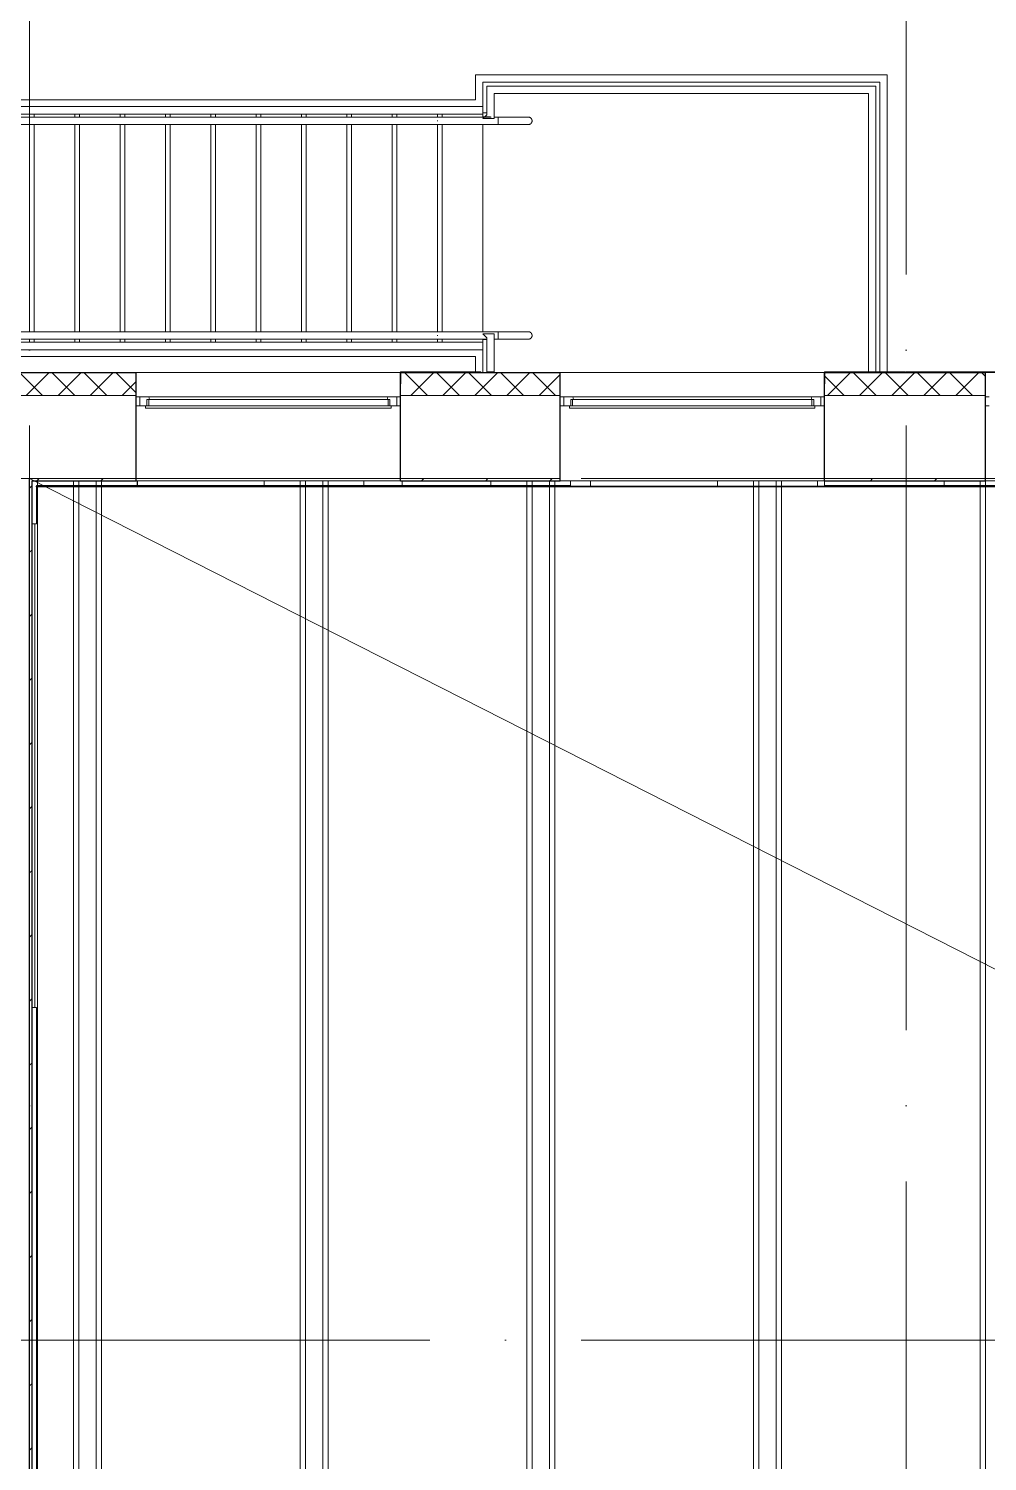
# Model space of a CAD drawing. Header units: millimetres. Extents: x -87434 to 499450, y -468665 to 122144.
# Drawn here: x 251140 to 257483, y 22733 to 32211 of the extents above; entities that cross this region are included whole.
import ezdxf

# ---------------------------------------------------------------- set-up
doc = ezdxf.new("R2010")
doc.units = ezdxf.units.MM
doc.linetypes.add('ADSK_Линия сетки', pattern=[25, 20, -2.5, 0, -2.5])
doc.linetypes.add('ADSK_Сверху', pattern=[450, 300, -150])
for name, color, linetype, lineweight in [('_ Окна', 7, 'Continuous', 9), ('Лестницы', 252, 'Continuous', 9), ('Линии', 252, 'Continuous', 9), ('Ограждение', 252, 'Continuous', 9), ('Окна', 252, 'Continuous', 9), ('Оси', 252, 'Continuous', 9), ('Перекрытие', 252, 'Continuous', 18), ('Стены внутренние', 7, 'Continuous', 18), ('Стены наружные', 7, 'Continuous', 18), ('Стены штриховка', 252, 'Continuous', 9)]:
    doc.layers.add(name, color=color, linetype=linetype, lineweight=lineweight)

# ---------------------------------------------------------------- blocks, each defined once
blk = doc.blocks.new('Перекрытия 2 - Перекрытия 1-1699410-3 этаж копия 1')
at = {"layer": 'Перекрытие', "ltscale": 100}
for p, q in [((-26283.5, 26745.3), (-26283.5, 26710.3)), ((-26046, 26745.3), (-26046, 26710.3)), ((-26011, 26745.3), (-26011, 26710.3)), ((-25896, 26745.3), (-25896, 26710.3)), ((-25861, 26745.3), (-25861, 26710.3)), ((-25623.5, 26745.3), (-25623.5, 26710.3)), ((-24783.5, 26745.3), (-24783.5, 26710.3)), ((-24546, 26745.3), (-24546, 26710.3)), ((-24511, 26745.3), (-24511, 26710.3)), ((-24396, 26745.3), (-24396, 26710.3)), ((-24361, 26745.3), (-24361, 26710.3)), ((-24123.5, 26745.3), (-24123.5, 26710.3)), ((-23283.5, 26745.3), (-23283.5, 26710.3)), ((-23046, 26745.3), (-23046, 26710.3)), ((-23011, 26745.3), (-23011, 26710.3)), ((-22896, 26745.3), (-22896, 26710.3)), ((-22861, 26745.3), (-22861, 26710.3)), ((-22623.5, 26745.3), (-22623.5, 26710.3)), ((-21783.5, 26745.3), (-21783.5, 26710.3)), ((-21546, 26745.3), (-21546, 26710.3)), ((-21511, 26745.3), (-21511, 26710.3)), ((-21396, 26745.3), (-21396, 26710.3)), ((-21361, 26745.3), (-21361, 26710.3)), ((-21123.5, 26745.3), (-21123.5, 26710.3)), ((-20283.5, 26745.3), (-20283.5, 26710.3)), ((-20046, 26745.3), (-20046, 26710.3)), ((-20011, 26745.3), (-20011, 26710.3)), ((-26283.5, 26705.3), (-26283.5, 15415.3)), ((-26046, 26705.3), (-26046, 15415.3)), ((-26011, 26705.3), (-26011, 15415.3)), ((-25896, 26705.3), (-25896, 15415.3)), ((-25861, 26705.3), (-25861, 15415.3)), ((-24546, 26705.3), (-24546, 15415.3)), ((-24511, 26705.3), (-24511, 15415.3)), ((-24396, 26705.3), (-24396, 15415.3)), ((-24361, 26705.3), (-24361, 15415.3)), ((-23046, 26705.3), (-23046, 15415.3)), ((-23011, 26705.3), (-23011, 15415.3)), ((-22896, 26705.3), (-22896, 15415.3)), ((-22861, 26705.3), (-22861, 15415.3)), ((-21546, 26705.3), (-21546, 15415.3)), ((-21511, 26705.3), (-21511, 15415.3)), ((-21396, 26705.3), (-21396, 15415.3)), ((-21361, 26705.3), (-21361, 15415.3)), ((-20046, 26705.3), (-20046, 15415.3)), ((-20011, 26705.3), (-20011, 15415.3))]:
    blk.add_line(p, q, dxfattribs=at)
blk = doc.blocks.new('3 этаж')
at = {"layer": '_ Окна', "color": 251, "true_color": 0x636466}
for p, q in [((251875.8, 29776.6), (251850.8, 29776.6)), ((251875.8, 29718.6), (251875.8, 29776.6)), ((253600.8, 29776.6), (253575.8, 29776.6)), ((253575.8, 29776.6), (253575.8, 29718.6)), ((254680.8, 29776.6), (254655.8, 29776.6)), ((254680.8, 29718.6), (254680.8, 29776.6)), ((256405.8, 29776.6), (256380.8, 29776.6)), ((256380.8, 29776.6), (256380.8, 29718.6)), ((257495.8, 29776.6), (257470.8, 29776.6)), ((251850.8, 29718.6), (251875.8, 29718.6)), ((253575.8, 29718.6), (253600.8, 29718.6)), ((254655.8, 29718.6), (254680.8, 29718.6)), ((256380.8, 29718.6), (256405.8, 29718.6)), ((257470.8, 29718.6), (257495.8, 29718.6))]:
    blk.add_line(p, q, dxfattribs=at)
at = {"layer": '_ Окна', "color": 251, "lineweight": 18, "true_color": 0x636466}
for p, q in [((251935.2, 29776.6), (251875.8, 29776.6)), ((251875.8, 29776.6), (251875.8, 29718.6)), ((251939.8, 29759.6), (251935.2, 29776.6)), ((253516.3, 29776.6), (253511.8, 29759.6)), ((253575.8, 29776.6), (253516.3, 29776.6)), ((253575.8, 29718.6), (253575.8, 29776.6)), ((254740.2, 29776.6), (254680.8, 29776.6)), ((254680.8, 29776.6), (254680.8, 29718.6)), ((254744.8, 29759.6), (254740.2, 29776.6)), ((256321.3, 29776.6), (256316.8, 29759.6)), ((256380.8, 29776.6), (256321.3, 29776.6)), ((256380.8, 29718.6), (256380.8, 29776.6)), ((251875.8, 29718.6), (251913.8, 29718.6)), ((251921.8, 29718.6), (251921.8, 29759.6)), ((251921.8, 29759.6), (251933.8, 29759.6)), ((253517.8, 29759.6), (253529.8, 29759.6)), ((253529.8, 29759.6), (253529.8, 29718.6)), ((253537.8, 29718.6), (253575.8, 29718.6)), ((254680.8, 29718.6), (254718.8, 29718.6)), ((254726.8, 29718.6), (254726.8, 29759.6)), ((254726.8, 29759.6), (254738.8, 29759.6)), ((256322.8, 29759.6), (256334.8, 29759.6)), ((256334.8, 29759.6), (256334.8, 29718.6)), ((256342.8, 29718.6), (256380.8, 29718.6))]:
    blk.add_line(p, q, dxfattribs=at)
at = {"layer": 'Лестницы', "color": 251, "true_color": 0x636466}
for p, q in [((254095.8, 31908.6), (254095.8, 31743.6)), ((256821, 31908.6), (254095.8, 31908.6)), ((254145.8, 31858.6), (254145.8, 31698.6)), ((256771, 31858.6), (254145.8, 31858.6)), ((256771, 29943.6), (256771, 31858.6)), ((256821, 29943.6), (256821, 31908.6)), ((250568.4, 31743.6), (254095.8, 31743.6)), ((251145.8, 31648.6), (251145.8, 31628.6)), ((251145.8, 31578.6), (251145.8, 30208.6)), ((251175.8, 31648.6), (251175.8, 31628.6)), ((251175.8, 31578.6), (251175.8, 30208.6)), ((251445.8, 31648.6), (251445.8, 31628.6)), ((251445.8, 31578.6), (251445.8, 30208.6)), ((251475.8, 31648.6), (251475.8, 31628.6)), ((251475.8, 31578.6), (251475.8, 30208.6)), ((251745.8, 31648.6), (251745.8, 31628.6)), ((251745.8, 31578.6), (251745.8, 30208.6)), ((251775.8, 31648.6), (251775.8, 31628.6)), ((251775.8, 31578.6), (251775.8, 30208.6)), ((252045.8, 31648.6), (252045.8, 31628.6)), ((252045.8, 31578.6), (252045.8, 30208.6)), ((252075.8, 31648.6), (252075.8, 31628.6)), ((252075.8, 31578.6), (252075.8, 30208.6)), ((252345.8, 31648.6), (252345.8, 31628.6)), ((252345.8, 31578.6), (252345.8, 30208.6)), ((252375.8, 31648.6), (252375.8, 31628.6)), ((252375.8, 31578.6), (252375.8, 30208.6)), ((252645.8, 31648.6), (252645.8, 31628.6)), ((252645.8, 31578.6), (252645.8, 30208.6)), ((252675.8, 31648.6), (252675.8, 31628.6)), ((252675.8, 31578.6), (252675.8, 30208.6)), ((252945.8, 31648.6), (252945.8, 31628.6)), ((252945.8, 31578.6), (252945.8, 30208.6)), ((252975.8, 31648.6), (252975.8, 31628.6)), ((252975.8, 31578.6), (252975.8, 30208.6)), ((253245.8, 31648.6), (253245.8, 31628.6)), ((253245.8, 31578.6), (253245.8, 30208.6)), ((253275.8, 31648.6), (253275.8, 31628.6)), ((253275.8, 31578.6), (253275.8, 30208.6)), ((253545.8, 31648.6), (253545.8, 31628.6)), ((253545.8, 31578.6), (253545.8, 30208.6)), ((253575.8, 31648.6), (253575.8, 31628.6)), ((253575.8, 31578.6), (253575.8, 30208.6)), ((253845.8, 31648.6), (253845.8, 31628.6)), ((253845.8, 31578.6), (253845.8, 30208.6)), ((253875.8, 31648.6), (253875.8, 31628.6)), ((253875.8, 31578.6), (253875.8, 30208.6)), ((254145.8, 31631.1), (254145.8, 31628.6)), ((254145.8, 31578.6), (254145.8, 30208.6)), ((251145.8, 30158.6), (251145.8, 30138.6)), ((251175.8, 30158.6), (251175.8, 30138.6)), ((251445.8, 30158.6), (251445.8, 30138.6)), ((251475.8, 30158.6), (251475.8, 30138.6)), ((251745.8, 30158.6), (251745.8, 30138.6)), ((251775.8, 30158.6), (251775.8, 30138.6)), ((252045.8, 30158.6), (252045.8, 30138.6)), ((252075.8, 30158.6), (252075.8, 30138.6)), ((252345.8, 30158.6), (252345.8, 30138.6)), ((252375.8, 30158.6), (252375.8, 30138.6)), ((252645.8, 30158.6), (252645.8, 30138.6)), ((252675.8, 30158.6), (252675.8, 30138.6)), ((252945.8, 30158.6), (252945.8, 30138.6)), ((252975.8, 30158.6), (252975.8, 30138.6)), ((253245.8, 30158.6), (253245.8, 30138.6)), ((253275.8, 30158.6), (253275.8, 30138.6)), ((253545.8, 30158.6), (253545.8, 30138.6)), ((253575.8, 30158.6), (253575.8, 30138.6)), ((253845.8, 30158.6), (253845.8, 30138.6)), ((253875.8, 30158.6), (253875.8, 30138.6)), ((254145.8, 30156.1), (254145.8, 30138.6)), ((254145.8, 30088.6), (254145.8, 29938.6)), ((250568.4, 30043.6), (254095.8, 30043.6)), ((254095.8, 30043.6), (254095.8, 29943.6))]:
    blk.add_line(p, q, dxfattribs=at)
at = {"layer": 'Линии', "color": 251, "linetype": 'ADSK_Сверху', "ltscale": 200, "true_color": 0x636466}
blk.add_line((251145.8, 29236.6), (273585.8, 17836.6), dxfattribs=at)
at = {"layer": 'Ограждение', "color": 251, "true_color": 0x636466}
for p, q in [((254170.8, 31833.6), (256746, 31833.6)), ((254170.8, 31643.6), (254170.8, 31833.6)), ((254220.8, 31783.6), (256696, 31783.6)), ((254220.8, 31618.6), (254220.8, 31783.6)), ((256696, 31783.6), (256696, 29943.6)), ((256746, 31833.6), (256746, 29943.6)), ((253845.8, 31698.6), (250545.8, 31698.6)), ((254145.8, 31698.6), (253845.8, 31698.6)), ((254145.8, 31698.6), (254145.8, 31648.6)), ((253845.8, 31648.6), (250545.8, 31648.6)), ((250545.8, 31628.6), (253845.8, 31628.6)), ((250545.8, 31578.6), (253845.8, 31578.6)), ((253852, 31628.6), (250552, 31628.6)), ((250552, 31578.6), (253852, 31578.6)), ((254145.8, 31648.6), (253845.8, 31648.6)), ((253845.8, 31628.6), (254200.8, 31628.6)), ((253845.8, 31578.6), (254245.8, 31578.6)), ((254145.8, 31628.6), (253852, 31628.6)), ((253852, 31578.6), (254145.8, 31578.6)), ((254145.8, 31656.1), (254170.8, 31656.1)), ((254145.8, 31631.1), (254145.8, 31648.6)), ((254145.8, 31618.6), (254170.8, 31643.6)), ((254145.8, 31631.1), (254195.8, 31631.1)), ((254200.8, 31628.6), (254145.8, 31628.6)), ((254145.8, 31618.6), (254220.8, 31618.6)), ((254145.8, 31578.6), (254245.8, 31578.6)), ((254245.8, 31628.6), (254220.8, 31628.6)), ((254220.8, 31628.6), (254245.8, 31628.6)), ((254245.8, 31628.6), (254253.8, 31628.6)), ((254247.9, 31628.6), (254245.8, 31628.6)), ((254245.8, 31628.6), (254245.8, 31578.6)), ((254245.8, 31601.2), (254245.8, 31605.9)), ((254245.8, 31605.9), (254245.8, 31603.6)), ((254245.8, 31603.6), (254245.8, 31601.2)), ((254245.8, 31578.6), (254253.8, 31578.6)), ((254247.9, 31578.6), (254245.8, 31578.6)), ((254255.9, 31628.6), (254247.9, 31628.6)), ((254255.9, 31578.6), (254247.9, 31578.6)), ((254253.8, 31628.6), (254261.8, 31628.6)), ((254253.8, 31578.6), (254261.8, 31578.6)), ((254263.9, 31628.6), (254255.9, 31628.6)), ((254263.9, 31578.6), (254255.9, 31578.6)), ((254261.8, 31628.6), (254269.7, 31628.6)), ((254261.8, 31578.6), (254269.7, 31578.6)), ((254271.9, 31628.6), (254263.9, 31628.6)), ((254271.9, 31578.6), (254263.9, 31578.6)), ((254269.7, 31628.6), (254277.6, 31628.6)), ((254269.7, 31578.6), (254277.6, 31578.6)), ((254279.8, 31628.6), (254271.9, 31628.6)), ((254279.8, 31578.6), (254271.9, 31578.6)), ((254277.6, 31628.6), (254285.5, 31628.6)), ((254277.6, 31578.6), (254285.5, 31578.6)), ((254287.6, 31628.6), (254279.8, 31628.6)), ((254287.6, 31578.6), (254279.8, 31578.6)), ((254285.5, 31628.6), (254293.3, 31628.6)), ((254285.5, 31578.6), (254293.3, 31578.6)), ((254295.4, 31628.6), (254287.6, 31628.6)), ((254295.4, 31578.6), (254287.6, 31578.6)), ((254293.3, 31628.6), (254301.1, 31628.6)), ((254293.3, 31578.6), (254301.1, 31578.6)), ((254303.1, 31628.6), (254295.4, 31628.6)), ((254303.1, 31578.6), (254295.4, 31578.6)), ((254301.1, 31628.6), (254308.7, 31628.6)), ((254301.1, 31578.6), (254308.7, 31578.6)), ((254310.7, 31628.6), (254303.1, 31628.6)), ((254310.7, 31578.6), (254303.1, 31578.6)), ((254308.7, 31628.6), (254316.2, 31628.6)), ((254308.7, 31578.6), (254316.2, 31578.6)), ((254318.3, 31628.6), (254310.7, 31628.6)), ((254318.3, 31578.6), (254310.7, 31578.6)), ((254316.2, 31628.6), (254323.7, 31628.6)), ((254316.2, 31578.6), (254323.7, 31578.6)), ((254325.6, 31628.6), (254318.3, 31628.6)), ((254325.6, 31578.6), (254318.3, 31578.6)), ((254323.7, 31628.6), (254331, 31628.6)), ((254323.7, 31578.6), (254331, 31578.6)), ((254332.9, 31628.6), (254325.6, 31628.6)), ((254332.9, 31578.6), (254325.6, 31578.6)), ((254331, 31628.6), (254338.1, 31628.6)), ((254331, 31578.6), (254338.1, 31578.6)), ((254340, 31628.6), (254332.9, 31628.6)), ((254340, 31578.6), (254332.9, 31578.6)), ((254338.1, 31628.6), (254345.2, 31628.6)), ((254338.1, 31578.6), (254345.2, 31578.6)), ((254347, 31628.6), (254340, 31628.6)), ((254347, 31578.6), (254340, 31578.6)), ((254345.2, 31628.6), (254352, 31628.6)), ((254345.2, 31578.6), (254352, 31578.6)), ((254353.8, 31628.6), (254347, 31628.6)), ((254353.8, 31578.6), (254347, 31578.6)), ((254352, 31628.6), (254358.7, 31628.6)), ((254352, 31578.6), (254358.7, 31578.6)), ((254360.5, 31628.6), (254353.8, 31628.6)), ((254360.5, 31578.6), (254353.8, 31578.6)), ((254358.7, 31628.6), (254365.2, 31628.6)), ((254358.7, 31578.6), (254365.2, 31578.6)), ((254366.9, 31628.6), (254360.5, 31628.6)), ((254366.9, 31578.6), (254360.5, 31578.6)), ((254365.2, 31628.6), (254371.5, 31628.6)), ((254365.2, 31578.6), (254371.5, 31578.6)), ((254373.2, 31628.6), (254366.9, 31628.6)), ((254373.2, 31578.6), (254366.9, 31578.6)), ((254371.5, 31628.6), (254377.7, 31628.6)), ((254371.5, 31578.6), (254377.7, 31578.6)), ((254379.3, 31628.6), (254373.2, 31628.6)), ((254379.3, 31578.6), (254373.2, 31578.6)), ((254377.7, 31628.6), (254383.6, 31628.6)), ((254377.7, 31578.6), (254383.6, 31578.6)), ((254385.1, 31628.6), (254379.3, 31628.6)), ((254385.1, 31578.6), (254379.3, 31578.6)), ((254383.6, 31628.6), (254389.3, 31628.6)), ((254383.6, 31578.6), (254389.3, 31578.6)), ((254390.7, 31628.6), (254385.1, 31628.6)), ((254390.7, 31578.6), (254385.1, 31578.6)), ((254389.3, 31628.6), (254394.7, 31628.6)), ((254389.3, 31578.6), (254394.7, 31578.6)), ((254396.1, 31628.6), (254390.7, 31628.6)), ((254396.1, 31578.6), (254390.7, 31578.6)), ((254394.7, 31628.6), (254399.9, 31628.6)), ((254394.7, 31578.6), (254399.9, 31578.6)), ((254401.3, 31628.6), (254396.1, 31628.6)), ((254401.3, 31578.6), (254396.1, 31578.6)), ((254399.9, 31628.6), (254404.9, 31628.6)), ((254399.9, 31578.6), (254404.9, 31578.6)), ((254406.2, 31628.6), (254401.3, 31628.6)), ((254406.2, 31578.6), (254401.3, 31578.6)), ((254404.9, 31628.6), (254409.6, 31628.6)), ((254404.9, 31578.6), (254409.6, 31578.6)), ((254410.8, 31628.6), (254406.2, 31628.6)), ((254410.8, 31578.6), (254406.2, 31578.6)), ((254409.6, 31628.6), (254414.1, 31628.6)), ((254409.6, 31578.6), (254414.1, 31578.6)), ((254415.2, 31628.6), (254410.8, 31628.6)), ((254415.2, 31578.6), (254410.8, 31578.6)), ((254414.1, 31628.6), (254418.3, 31628.6)), ((254414.1, 31578.6), (254418.3, 31578.6)), ((254419.3, 31628.6), (254415.2, 31628.6)), ((254419.3, 31578.6), (254415.2, 31578.6)), ((254418.3, 31628.6), (254422.2, 31628.6)), ((254418.3, 31578.6), (254422.2, 31578.6)), ((254423.2, 31628.6), (254419.3, 31628.6)), ((254423.2, 31578.6), (254419.3, 31578.6)), ((254422.2, 31628.6), (254425.8, 31628.6)), ((254422.2, 31578.6), (254425.8, 31578.6)), ((254426.7, 31628.6), (254423.2, 31628.6)), ((254426.7, 31578.6), (254423.2, 31578.6)), ((254425.8, 31628.6), (254429.1, 31628.6)), ((254425.8, 31578.6), (254429.1, 31578.6)), ((254430, 31628.6), (254426.7, 31628.6)), ((254430, 31578.6), (254426.7, 31578.6)), ((254429.1, 31628.6), (254432.2, 31628.6)), ((254429.1, 31578.6), (254432.2, 31578.6)), ((254433, 31628.6), (254430, 31628.6)), ((254433, 31578.6), (254430, 31578.6)), ((254432.2, 31628.6), (254434.9, 31628.6)), ((254432.2, 31578.6), (254434.9, 31578.6)), ((254435.6, 31628.6), (254433, 31628.6)), ((254435.6, 31578.6), (254433, 31578.6)), ((254434.9, 31628.6), (254437.4, 31628.6)), ((254434.9, 31578.6), (254437.4, 31578.6)), ((254438, 31628.6), (254435.6, 31628.6)), ((254438, 31578.6), (254435.6, 31578.6)), ((254437.4, 31628.6), (254439.5, 31628.6)), ((254437.4, 31578.6), (254439.5, 31578.6)), ((254440, 31628.6), (254438, 31628.6)), ((254440, 31578.6), (254438, 31578.6)), ((254439.5, 31628.6), (254441.4, 31628.6)), ((254439.5, 31578.6), (254441.4, 31578.6)), ((254441.8, 31628.6), (254440, 31628.6)), ((254441.8, 31578.6), (254440, 31578.6)), ((254441.4, 31628.6), (254442.9, 31628.6)), ((254441.4, 31578.6), (254442.9, 31578.6)), ((254443.2, 31628.6), (254441.8, 31628.6)), ((254443.2, 31578.6), (254441.8, 31578.6)), ((254442.9, 31628.6), (254444.1, 31628.6)), ((254442.9, 31578.6), (254444.1, 31578.6)), ((254444.3, 31628.6), (254443.2, 31628.6)), ((254444.3, 31578.6), (254443.2, 31578.6)), ((254444.1, 31628.6), (254445, 31628.6)), ((254444.1, 31578.6), (254445, 31578.6)), ((254445.1, 31628.6), (254444.3, 31628.6)), ((254445.1, 31578.6), (254444.3, 31578.6)), ((254445, 31628.6), (254445.5, 31628.6)), ((254445, 31578.6), (254445.5, 31578.6)), ((254445.6, 31628.6), (254445.1, 31628.6)), ((254445.6, 31578.6), (254445.1, 31578.6)), ((254445.5, 31628.6), (254445.8, 31628.6)), ((254445.5, 31578.6), (254445.8, 31578.6)), ((254445.8, 31628.6), (254445.6, 31628.6)), ((254445.8, 31578.6), (254445.6, 31578.6)), ((254445.8, 31628.6), (254446.8, 31628.5)), ((254445.8, 31628.6), (254445.8, 31628.6)), ((254446, 31578.6), (254445.8, 31578.6)), ((254445.8, 31578.6), (254445.8, 31578.6)), ((254447, 31578.6), (254446, 31578.6)), ((254446.8, 31628.5), (254447.8, 31628.5)), ((254448, 31578.7), (254447, 31578.6)), ((254447.8, 31628.5), (254448.8, 31628.4)), ((254449, 31578.8), (254448, 31578.7)), ((254448.8, 31628.4), (254449.8, 31628.2)), ((254450, 31578.9), (254449, 31578.8)), ((254449.8, 31628.2), (254450.7, 31628.1)), ((254451, 31579.1), (254450, 31578.9)), ((254450.7, 31628.1), (254451.7, 31627.8)), ((254452, 31579.3), (254451, 31579.1)), ((254451.7, 31627.8), (254452.7, 31627.6)), ((254452.9, 31579.6), (254452, 31579.3)), ((254452.7, 31627.6), (254453.6, 31627.3)), ((254453.9, 31579.9), (254452.9, 31579.6)), ((254453.6, 31627.3), (254454.6, 31627)), ((254454.8, 31580.3), (254453.9, 31579.9)), ((254454.6, 31627), (254455.5, 31626.6)), ((254455.8, 31580.6), (254454.8, 31580.3)), ((254455.5, 31626.6), (254456.4, 31626.2)), ((254456.7, 31581.1), (254455.8, 31580.6)), ((254456.4, 31626.2), (254457.3, 31625.7)), ((254457.6, 31581.5), (254456.7, 31581.1)), ((254457.3, 31625.7), (254458.2, 31625.3)), ((254458.4, 31582), (254457.6, 31581.5)), ((254458.2, 31625.3), (254459.1, 31624.7)), ((254459.3, 31582.5), (254458.4, 31582)), ((254459.1, 31624.7), (254459.9, 31624.2)), ((254460.1, 31583.1), (254459.3, 31582.5)), ((254459.9, 31624.2), (254460.7, 31623.6)), ((254460.9, 31583.7), (254460.1, 31583.1)), ((254460.7, 31623.6), (254461.5, 31623)), ((254461.7, 31584.3), (254460.9, 31583.7)), ((254461.5, 31623), (254462.3, 31622.4)), ((254462.5, 31584.9), (254461.7, 31584.3)), ((254462.3, 31622.4), (254463, 31621.7)), ((254463.2, 31585.6), (254462.5, 31584.9)), ((254463, 31621.7), (254463.7, 31621)), ((254463.9, 31586.3), (254463.2, 31585.6)), ((254463.7, 31621), (254464.4, 31620.2)), ((254464.6, 31587.1), (254463.9, 31586.3)), ((254464.4, 31620.2), (254465, 31619.5)), ((254465.2, 31587.8), (254464.6, 31587.1)), ((254465, 31619.5), (254465.7, 31618.7)), ((254465.8, 31588.6), (254465.2, 31587.8)), ((254465.7, 31618.7), (254466.3, 31617.9)), ((254466.4, 31589.4), (254465.8, 31588.6)), ((254466.3, 31617.9), (254466.8, 31617.1)), ((254467, 31590.3), (254466.4, 31589.4)), ((254466.8, 31617.1), (254467.3, 31616.2)), ((254467.5, 31591.1), (254467, 31590.3)), ((254467.3, 31616.2), (254467.8, 31615.3)), ((254468, 31592), (254467.5, 31591.1)), ((254467.8, 31615.3), (254468.3, 31614.4)), ((254468.4, 31592.9), (254468, 31592)), ((254468.3, 31614.4), (254468.7, 31613.5)), ((254468.8, 31593.8), (254468.4, 31592.9)), ((254468.7, 31613.5), (254469.1, 31612.6)), ((254469.2, 31594.7), (254468.8, 31593.8)), ((254469.1, 31612.6), (254469.4, 31611.7)), ((254469.5, 31595.7), (254469.2, 31594.7)), ((254469.4, 31611.7), (254469.7, 31610.7)), ((254469.8, 31596.6), (254469.5, 31595.7)), ((254469.7, 31610.7), (254470, 31609.8)), ((254470.1, 31597.6), (254469.8, 31596.6)), ((254470, 31609.8), (254470.2, 31608.8)), ((254470.3, 31598.6), (254470.1, 31597.6)), ((254470.2, 31608.8), (254470.4, 31607.8)), ((254470.5, 31599.6), (254470.3, 31598.6)), ((254470.4, 31607.8), (254470.6, 31606.8)), ((254470.6, 31600.6), (254470.5, 31599.6)), ((254470.6, 31606.8), (254470.7, 31605.8)), ((254470.7, 31601.6), (254470.6, 31600.6)), ((254470.7, 31605.8), (254470.7, 31604.8)), ((254470.7, 31604.8), (254470.8, 31603.8)), ((254470.8, 31602.6), (254470.7, 31601.6)), ((254470.8, 31603.8), (254470.8, 31603.6)), ((254470.8, 31603.6), (254470.8, 31602.6)), ((250381.2, 30208.6), (253845.8, 30208.6)), ((250381.2, 30158.6), (253845.8, 30158.6)), ((253852, 30208.6), (250612.5, 30208.6)), ((250612.5, 30158.6), (253852, 30158.6)), ((253845.8, 30208.6), (254245.8, 30208.6)), ((253845.8, 30158.6), (254170.8, 30158.6)), ((254145.8, 30208.6), (253852, 30208.6)), ((253852, 30158.6), (254145.8, 30158.6)), ((254245.8, 30208.6), (254145.8, 30208.6)), ((254170.8, 30168.6), (254145.8, 30193.6)), ((254220.8, 30193.6), (254145.8, 30193.6)), ((254145.8, 30158.6), (254170.8, 30158.6)), ((254145.8, 30156.1), (254145.8, 30158.6)), ((254170.8, 30156.1), (254145.8, 30156.1)), ((254170.8, 29943.6), (254170.8, 30168.6)), ((254220.8, 29943.6), (254220.8, 30193.6)), ((254220.8, 30158.6), (254245.8, 30158.6)), ((254220.8, 30158.6), (254245.8, 30158.6)), ((254245.8, 30208.6), (254253.8, 30208.6)), ((254247.9, 30208.6), (254245.8, 30208.6)), ((254245.8, 30208.6), (254245.8, 30158.6)), ((254245.8, 30181.2), (254245.8, 30185.9)), ((254245.8, 30185.9), (254245.8, 30183.6)), ((254245.8, 30183.6), (254245.8, 30181.2)), ((254245.8, 30158.6), (254253.8, 30158.6)), ((254247.9, 30158.6), (254245.8, 30158.6)), ((254255.9, 30208.6), (254247.9, 30208.6)), ((254255.9, 30158.6), (254247.9, 30158.6)), ((254253.8, 30208.6), (254261.8, 30208.6)), ((254253.8, 30158.6), (254261.8, 30158.6)), ((254263.9, 30208.6), (254255.9, 30208.6)), ((254263.9, 30158.6), (254255.9, 30158.6)), ((254261.8, 30208.6), (254269.7, 30208.6)), ((254261.8, 30158.6), (254269.7, 30158.6)), ((254271.9, 30208.6), (254263.9, 30208.6)), ((254271.9, 30158.6), (254263.9, 30158.6)), ((254269.7, 30208.6), (254277.6, 30208.6)), ((254269.7, 30158.6), (254277.6, 30158.6)), ((254279.8, 30208.6), (254271.9, 30208.6)), ((254279.8, 30158.6), (254271.9, 30158.6)), ((254277.6, 30208.6), (254285.5, 30208.6)), ((254277.6, 30158.6), (254285.5, 30158.6)), ((254287.6, 30208.6), (254279.8, 30208.6)), ((254287.6, 30158.6), (254279.8, 30158.6)), ((254285.5, 30208.6), (254293.3, 30208.6)), ((254285.5, 30158.6), (254293.3, 30158.6)), ((254295.4, 30208.6), (254287.6, 30208.6)), ((254295.4, 30158.6), (254287.6, 30158.6)), ((254293.3, 30208.6), (254301.1, 30208.6)), ((254293.3, 30158.6), (254301.1, 30158.6)), ((254303.1, 30208.6), (254295.4, 30208.6)), ((254303.1, 30158.6), (254295.4, 30158.6)), ((254301.1, 30208.6), (254308.7, 30208.6)), ((254301.1, 30158.6), (254308.7, 30158.6)), ((254310.7, 30208.6), (254303.1, 30208.6)), ((254310.7, 30158.6), (254303.1, 30158.6)), ((254308.7, 30208.6), (254316.2, 30208.6)), ((254308.7, 30158.6), (254316.2, 30158.6)), ((254318.3, 30208.6), (254310.7, 30208.6)), ((254318.3, 30158.6), (254310.7, 30158.6)), ((254316.2, 30208.6), (254323.7, 30208.6)), ((254316.2, 30158.6), (254323.7, 30158.6)), ((254325.6, 30208.6), (254318.3, 30208.6)), ((254325.6, 30158.6), (254318.3, 30158.6)), ((254323.7, 30208.6), (254331, 30208.6)), ((254323.7, 30158.6), (254331, 30158.6)), ((254332.9, 30208.6), (254325.6, 30208.6)), ((254332.9, 30158.6), (254325.6, 30158.6)), ((254331, 30208.6), (254338.1, 30208.6)), ((254331, 30158.6), (254338.1, 30158.6)), ((254340, 30208.6), (254332.9, 30208.6)), ((254340, 30158.6), (254332.9, 30158.6)), ((254338.1, 30208.6), (254345.2, 30208.6)), ((254338.1, 30158.6), (254345.2, 30158.6)), ((254347, 30208.6), (254340, 30208.6)), ((254347, 30158.6), (254340, 30158.6)), ((254345.2, 30208.6), (254352, 30208.6)), ((254345.2, 30158.6), (254352, 30158.6)), ((254353.8, 30208.6), (254347, 30208.6)), ((254353.8, 30158.6), (254347, 30158.6)), ((254352, 30208.6), (254358.7, 30208.6)), ((254352, 30158.6), (254358.7, 30158.6)), ((254360.5, 30208.6), (254353.8, 30208.6)), ((254360.5, 30158.6), (254353.8, 30158.6)), ((254358.7, 30208.6), (254365.2, 30208.6)), ((254358.7, 30158.6), (254365.2, 30158.6)), ((254366.9, 30208.6), (254360.5, 30208.6)), ((254366.9, 30158.6), (254360.5, 30158.6)), ((254365.2, 30208.6), (254371.5, 30208.6)), ((254365.2, 30158.6), (254371.5, 30158.6)), ((254373.2, 30208.6), (254366.9, 30208.6)), ((254373.2, 30158.6), (254366.9, 30158.6)), ((254371.5, 30208.6), (254377.7, 30208.6)), ((254371.5, 30158.6), (254377.7, 30158.6)), ((254379.3, 30208.6), (254373.2, 30208.6)), ((254379.3, 30158.6), (254373.2, 30158.6)), ((254377.7, 30208.6), (254383.6, 30208.6)), ((254377.7, 30158.6), (254383.6, 30158.6)), ((254385.1, 30208.6), (254379.3, 30208.6)), ((254385.1, 30158.6), (254379.3, 30158.6)), ((254383.6, 30208.6), (254389.3, 30208.6)), ((254383.6, 30158.6), (254389.3, 30158.6)), ((254390.7, 30208.6), (254385.1, 30208.6)), ((254390.7, 30158.6), (254385.1, 30158.6)), ((254389.3, 30208.6), (254394.7, 30208.6)), ((254389.3, 30158.6), (254394.7, 30158.6)), ((254396.1, 30208.6), (254390.7, 30208.6)), ((254396.1, 30158.6), (254390.7, 30158.6)), ((254394.7, 30208.6), (254399.9, 30208.6)), ((254394.7, 30158.6), (254399.9, 30158.6)), ((254401.3, 30208.6), (254396.1, 30208.6)), ((254401.3, 30158.6), (254396.1, 30158.6)), ((254399.9, 30208.6), (254404.9, 30208.6)), ((254399.9, 30158.6), (254404.9, 30158.6)), ((254406.2, 30208.6), (254401.3, 30208.6)), ((254406.2, 30158.6), (254401.3, 30158.6)), ((254404.9, 30208.6), (254409.6, 30208.6)), ((254404.9, 30158.6), (254409.6, 30158.6)), ((254410.8, 30208.6), (254406.2, 30208.6)), ((254410.8, 30158.6), (254406.2, 30158.6)), ((254409.6, 30208.6), (254414.1, 30208.6)), ((254409.6, 30158.6), (254414.1, 30158.6)), ((254415.2, 30208.6), (254410.8, 30208.6)), ((254415.2, 30158.6), (254410.8, 30158.6)), ((254414.1, 30208.6), (254418.3, 30208.6)), ((254414.1, 30158.6), (254418.3, 30158.6)), ((254419.3, 30208.6), (254415.2, 30208.6)), ((254419.3, 30158.6), (254415.2, 30158.6)), ((254418.3, 30208.6), (254422.2, 30208.6)), ((254418.3, 30158.6), (254422.2, 30158.6)), ((254423.2, 30208.6), (254419.3, 30208.6)), ((254423.2, 30158.6), (254419.3, 30158.6)), ((254422.2, 30208.6), (254425.8, 30208.6)), ((254422.2, 30158.6), (254425.8, 30158.6)), ((254426.7, 30208.6), (254423.2, 30208.6)), ((254426.7, 30158.6), (254423.2, 30158.6)), ((254425.8, 30208.6), (254429.1, 30208.6)), ((254425.8, 30158.6), (254429.1, 30158.6)), ((254430, 30208.6), (254426.7, 30208.6)), ((254430, 30158.6), (254426.7, 30158.6)), ((254429.1, 30208.6), (254432.2, 30208.6)), ((254429.1, 30158.6), (254432.2, 30158.6)), ((254433, 30208.6), (254430, 30208.6)), ((254433, 30158.6), (254430, 30158.6)), ((254432.2, 30208.6), (254434.9, 30208.6)), ((254432.2, 30158.6), (254434.9, 30158.6)), ((254435.6, 30208.6), (254433, 30208.6)), ((254435.6, 30158.6), (254433, 30158.6)), ((254434.9, 30208.6), (254437.4, 30208.6)), ((254434.9, 30158.6), (254437.4, 30158.6)), ((254438, 30208.6), (254435.6, 30208.6)), ((254438, 30158.6), (254435.6, 30158.6)), ((254437.4, 30208.6), (254439.5, 30208.6)), ((254437.4, 30158.6), (254439.5, 30158.6)), ((254440, 30208.6), (254438, 30208.6)), ((254440, 30158.6), (254438, 30158.6)), ((254439.5, 30208.6), (254441.4, 30208.6)), ((254439.5, 30158.6), (254441.4, 30158.6)), ((254441.8, 30208.6), (254440, 30208.6)), ((254441.8, 30158.6), (254440, 30158.6)), ((254441.4, 30208.6), (254442.9, 30208.6)), ((254441.4, 30158.6), (254442.9, 30158.6)), ((254443.2, 30208.6), (254441.8, 30208.6)), ((254443.2, 30158.6), (254441.8, 30158.6)), ((254442.9, 30208.6), (254444.1, 30208.6)), ((254442.9, 30158.6), (254444.1, 30158.6)), ((254444.3, 30208.6), (254443.2, 30208.6)), ((254444.3, 30158.6), (254443.2, 30158.6)), ((254444.1, 30208.6), (254445, 30208.6)), ((254444.1, 30158.6), (254445, 30158.6)), ((254445.1, 30208.6), (254444.3, 30208.6)), ((254445.1, 30158.6), (254444.3, 30158.6)), ((254445, 30208.6), (254445.5, 30208.6)), ((254445, 30158.6), (254445.5, 30158.6)), ((254445.6, 30208.6), (254445.1, 30208.6)), ((254445.6, 30158.6), (254445.1, 30158.6)), ((254445.5, 30208.6), (254445.8, 30208.6)), ((254445.5, 30158.6), (254445.8, 30158.6)), ((254445.8, 30208.6), (254445.6, 30208.6)), ((254445.8, 30158.6), (254445.6, 30158.6)), ((254445.8, 30208.6), (254446.8, 30208.5)), ((254445.8, 30208.6), (254445.8, 30208.6)), ((254446, 30158.6), (254445.8, 30158.6)), ((254445.8, 30158.6), (254445.8, 30158.6)), ((254447, 30158.6), (254446, 30158.6)), ((254446.8, 30208.5), (254447.8, 30208.5)), ((254448, 30158.7), (254447, 30158.6)), ((254447.8, 30208.5), (254448.8, 30208.4)), ((254449, 30158.8), (254448, 30158.7)), ((254448.8, 30208.4), (254449.8, 30208.2)), ((254450, 30158.9), (254449, 30158.8)), ((254449.8, 30208.2), (254450.7, 30208.1)), ((254451, 30159.1), (254450, 30158.9)), ((254450.7, 30208.1), (254451.7, 30207.8)), ((254452, 30159.3), (254451, 30159.1)), ((254451.7, 30207.8), (254452.7, 30207.6)), ((254452.9, 30159.6), (254452, 30159.3)), ((254452.7, 30207.6), (254453.6, 30207.3)), ((254453.9, 30159.9), (254452.9, 30159.6)), ((254453.6, 30207.3), (254454.6, 30207)), ((254454.8, 30160.3), (254453.9, 30159.9)), ((254454.6, 30207), (254455.5, 30206.6)), ((254455.8, 30160.6), (254454.8, 30160.3)), ((254455.5, 30206.6), (254456.4, 30206.2)), ((254456.7, 30161.1), (254455.8, 30160.6)), ((254456.4, 30206.2), (254457.3, 30205.7)), ((254457.6, 30161.5), (254456.7, 30161.1)), ((254457.3, 30205.7), (254458.2, 30205.3)), ((254458.4, 30162), (254457.6, 30161.5)), ((254458.2, 30205.3), (254459.1, 30204.7)), ((254459.3, 30162.5), (254458.4, 30162)), ((254459.1, 30204.7), (254459.9, 30204.2)), ((254460.1, 30163.1), (254459.3, 30162.5)), ((254459.9, 30204.2), (254460.7, 30203.6)), ((254460.9, 30163.7), (254460.1, 30163.1)), ((254460.7, 30203.6), (254461.5, 30203)), ((254461.7, 30164.3), (254460.9, 30163.7)), ((254461.5, 30203), (254462.3, 30202.4)), ((254462.5, 30164.9), (254461.7, 30164.3)), ((254462.3, 30202.4), (254463, 30201.7)), ((254463.2, 30165.6), (254462.5, 30164.9)), ((254463, 30201.7), (254463.7, 30201)), ((254463.9, 30166.3), (254463.2, 30165.6)), ((254463.7, 30201), (254464.4, 30200.2)), ((254464.6, 30167.1), (254463.9, 30166.3)), ((254464.4, 30200.2), (254465, 30199.5)), ((254465.2, 30167.8), (254464.6, 30167.1)), ((254465, 30199.5), (254465.7, 30198.7)), ((254465.8, 30168.6), (254465.2, 30167.8)), ((254465.7, 30198.7), (254466.3, 30197.9)), ((254466.4, 30169.4), (254465.8, 30168.6)), ((254466.3, 30197.9), (254466.8, 30197.1)), ((254467, 30170.3), (254466.4, 30169.4)), ((254466.8, 30197.1), (254467.3, 30196.2)), ((254467.5, 30171.1), (254467, 30170.3)), ((254467.3, 30196.2), (254467.8, 30195.3)), ((254468, 30172), (254467.5, 30171.1)), ((254467.8, 30195.3), (254468.3, 30194.4)), ((254468.4, 30172.9), (254468, 30172)), ((254468.3, 30194.4), (254468.7, 30193.5)), ((254468.8, 30173.8), (254468.4, 30172.9)), ((254468.7, 30193.5), (254469.1, 30192.6)), ((254469.2, 30174.7), (254468.8, 30173.8)), ((254469.1, 30192.6), (254469.4, 30191.7)), ((254469.5, 30175.7), (254469.2, 30174.7)), ((254469.4, 30191.7), (254469.7, 30190.7)), ((254469.8, 30176.6), (254469.5, 30175.7)), ((254469.7, 30190.7), (254470, 30189.8)), ((254470.1, 30177.6), (254469.8, 30176.6)), ((254470, 30189.8), (254470.2, 30188.8)), ((254470.3, 30178.6), (254470.1, 30177.6)), ((254470.2, 30188.8), (254470.4, 30187.8)), ((254470.5, 30179.6), (254470.3, 30178.6)), ((254470.4, 30187.8), (254470.6, 30186.8)), ((254470.6, 30180.6), (254470.5, 30179.6)), ((254470.6, 30186.8), (254470.7, 30185.8)), ((254470.7, 30181.6), (254470.6, 30180.6)), ((254470.7, 30185.8), (254470.7, 30184.8)), ((254470.7, 30184.8), (254470.8, 30183.8)), ((254470.8, 30182.6), (254470.7, 30181.6)), ((254470.8, 30183.8), (254470.8, 30183.6)), ((254470.8, 30183.6), (254470.8, 30182.6)), ((250600.8, 30138.6), (253845.8, 30138.6)), ((250600.8, 30088.6), (253845.8, 30088.6)), ((253845.8, 30138.6), (254145.8, 30138.6)), ((253845.8, 30088.6), (254145.8, 30088.6)), ((254145.8, 30138.6), (254145.8, 30088.6)), ((254220.8, 29943.6), (254170.8, 29943.6)), ((251180.8, 25736.6), (251180.8, 28936.6))]:
    blk.add_line(p, q, dxfattribs=at)
for points in [[(253845.8, 31601.5), (253845.8, 31602.2), (253845.8, 31603.6), (253845.8, 31604.9), (253845.8, 31605.6)], [(253845.8, 30181.5), (253845.8, 30182.2), (253845.8, 30183.6), (253845.8, 30184.9), (253845.8, 30185.6)]]:
    blk.add_open_spline(points, degree=3, dxfattribs=at)
at = {"layer": 'Окна', "color": 251, "true_color": 0x636466}
for p, q in [((253516.3, 29776.6), (251935.2, 29776.6)), ((256321.3, 29776.6), (254740.2, 29776.6)), ((251913.8, 29718.6), (253537.8, 29718.6)), ((251913.8, 29701.6), (251913.8, 29718.6)), ((253537.8, 29701.6), (251913.8, 29701.6)), ((251933.8, 29759.6), (253517.8, 29759.6)), ((251933.8, 29718.6), (251933.8, 29759.6)), ((253517.8, 29759.6), (253517.8, 29718.6)), ((253537.8, 29718.6), (253537.8, 29701.6)), ((254718.8, 29718.6), (256342.8, 29718.6)), ((254718.8, 29701.6), (254718.8, 29718.6)), ((256342.8, 29701.6), (254718.8, 29701.6)), ((254738.8, 29759.6), (256322.8, 29759.6)), ((254738.8, 29718.6), (254738.8, 29759.6)), ((256322.8, 29759.6), (256322.8, 29718.6)), ((256342.8, 29718.6), (256342.8, 29701.6))]:
    blk.add_line(p, q, dxfattribs=at)
at = {"layer": 'Оси', "color": 251, "linetype": 'ADSK_Линия сетки', "ltscale": 200, "true_color": 0x636466}
for p, q in [((251145.8, 34587.2), (251145.8, 13336.6)), ((256945.8, 34587.2), (256945.8, 13336.6)), ((308795.8, 29236.6), (237073.5, 29236.6)), ((308795.8, 23536.6), (237073.5, 23536.6))]:
    blk.add_line(p, q, dxfattribs=at)
at = {"layer": 'Стены внутренние', "color": 251, "lineweight": 30, "true_color": 0x636466}
for p, q in [((250443.8, 29938.6), (251850.8, 29938.6)), ((251850.8, 29236.6), (251850.8, 29938.6)), ((253600.8, 29236.6), (253600.8, 29938.6)), ((253600.8, 29938.6), (254655.8, 29938.6)), ((254655.8, 29236.6), (254655.8, 29938.6)), ((256405.8, 29236.6), (256405.8, 29938.6)), ((256405.8, 29938.6), (257470.8, 29938.6)), ((257470.8, 29236.6), (257470.8, 29938.6))]:
    blk.add_line(p, q, dxfattribs=at)
at = {"layer": 'Стены внутренние', "color": 251, "linetype": 'Continuous', "lineweight": 9, "true_color": 0x636466}
for p, q in [((251232.1, 29786.6), (251082.1, 29936.6)), ((251122.6, 29786.6), (251272.6, 29936.6)), ((251444.3, 29786.6), (251294.3, 29936.6)), ((251334.8, 29786.6), (251484.8, 29936.6)), ((251656.4, 29786.6), (251506.4, 29936.6)), ((251546.9, 29786.6), (251696.9, 29936.6)), ((251628.6, 29938.6), (251627.6, 29936.8)), ((251850.8, 29804.3), (251718.5, 29936.6)), ((251720, 29936.6), (251718.8, 29938.6)), ((251759, 29786.6), (251848.8, 29876.3)), ((253602.8, 29933.3), (253606.1, 29936.6)), ((253777.7, 29786.6), (253627.7, 29936.6)), ((253668.2, 29786.6), (253818.2, 29936.6)), ((253989.9, 29786.6), (253839.9, 29936.6)), ((253880.3, 29786.6), (254030.3, 29936.6)), ((254202, 29786.6), (254052, 29936.6)), ((254092.5, 29786.6), (254242.5, 29936.6)), ((254414.1, 29786.6), (254264.1, 29936.6)), ((254304.6, 29786.6), (254454.6, 29936.6)), ((254626.3, 29786.6), (254476.3, 29936.6)), ((254516.7, 29786.6), (254653.8, 29923.6)), ((254653.8, 29908.3), (254655.3, 29908.3)), ((256535.4, 29786.6), (256407.8, 29914.2)), ((256412.7, 29936.6), (256411.5, 29938.6)), ((256425.9, 29786.6), (256575.9, 29936.6)), ((256555.9, 29938.6), (256554.8, 29936.6)), ((256747.6, 29786.6), (256597.6, 29936.6)), ((256638.1, 29786.6), (256788.1, 29936.6)), ((256959.7, 29786.6), (256809.7, 29936.6)), ((256850.2, 29786.6), (257000.2, 29936.6)), ((256999.3, 29936.6), (256998.1, 29938.6)), ((257171.8, 29786.6), (257021.8, 29936.6)), ((257062.3, 29786.6), (257212.3, 29936.6)), ((257384, 29786.6), (257234, 29936.6)), ((257274.4, 29786.6), (257424.4, 29936.6)), ((257468.8, 29913.9), (257446.1, 29936.6))]:
    blk.add_line(p, q, dxfattribs=at)
at = {"layer": 'Стены внутренние', "color": 251, "true_color": 0x636466}
for p, q in [((251850.8, 29938.6), (253600.8, 29938.6)), ((254655.8, 29938.6), (256405.8, 29938.6)), ((257470.8, 29938.6), (259220.8, 29938.6)), ((250595.8, 29786.6), (251850.8, 29786.6)), ((254655.8, 29786.6), (253600.8, 29786.6)), ((257470.8, 29786.6), (256405.8, 29786.6)), ((253600.8, 29236.6), (254655.8, 29236.6)), ((256405.8, 29236.6), (257470.8, 29236.6))]:
    blk.add_line(p, q, dxfattribs=at)
at = {"layer": 'Стены наружные', "color": 251, "true_color": 0x636466}
for p, q in [((253600.8, 29943.6), (254130.8, 29943.6)), ((253600.8, 29943.6), (253600.8, 29938.6)), ((254130.8, 29938.6), (254130.8, 29943.6)), ((256405.8, 29943.6), (256940.8, 29943.6)), ((256405.8, 29943.6), (256405.8, 29938.6)), ((256940.8, 29938.6), (256940.8, 29943.6)), ((256945.8, 29943.6), (259220.8, 29943.6)), ((256945.8, 29938.6), (256945.8, 29943.6)), ((257470.8, 29943.6), (257470.8, 29938.6)), ((251850.8, 29236.6), (251145.8, 29236.6)), ((253600.8, 29221.6), (251850.8, 29221.6)), ((251860.8, 29191.6), (251860.8, 29221.6)), ((253610.8, 29221.6), (253610.8, 29191.6)), ((256405.8, 29221.6), (254655.8, 29221.6)), ((254725.8, 29221.6), (254725.8, 29191.6)), ((256405.8, 29221.6), (256405.8, 29191.6)), ((259220.8, 29221.6), (257470.8, 29221.6)), ((257470.8, 29191.6), (257470.8, 29221.6)), ((254725.8, 29191.6), (251190.8, 29191.6)), ((251190.8, 29191.6), (251190.8, 29186.6)), ((251190.8, 29181.6), (251190.8, 28936.6)), ((262005.8, 29191.6), (256405.8, 29191.6)), ((251160.8, 28936.6), (251190.8, 28936.6)), ((251160.8, 25736.6), (251190.8, 25736.6)), ((251190.8, 25736.6), (251190.8, 22436.6))]:
    blk.add_line(p, q, dxfattribs=at)
at = {"layer": 'Стены наружные', "color": 251, "lineweight": 30, "true_color": 0x636466}
for p, q in [((251145.8, 17836.6), (251145.8, 29236.6)), ((251160.8, 29221.6), (251850.8, 29221.6)), ((251160.8, 29221.6), (251160.8, 17851.6)), ((251850.8, 29221.6), (251850.8, 29236.6)), ((253600.8, 29221.6), (253600.8, 29236.6)), ((253600.8, 29221.6), (254655.8, 29221.6)), ((254655.8, 29221.6), (254655.8, 29236.6)), ((256405.8, 29221.6), (256405.8, 29236.6)), ((256405.8, 29221.6), (257470.8, 29221.6)), ((257470.8, 29221.6), (257470.8, 29236.6)), ((251190.8, 29186.6), (273540.8, 29186.6)), ((251190.8, 29181.6), (251190.8, 29186.6)), ((273540.8, 29181.6), (251190.8, 29181.6))]:
    blk.add_line(p, q, dxfattribs=at)
at = {"layer": 'Стены наружные', "color": 251, "linetype": 'Continuous', "lineweight": 9, "true_color": 0x636466}
for p, q in [((251194, 29221.6), (251209, 29236.6)), ((251618.3, 29221.6), (251633.3, 29236.6)), ((253739.6, 29221.6), (253754.6, 29236.6)), ((254163.9, 29221.6), (254178.9, 29236.6)), ((254588.1, 29221.6), (254603.1, 29236.6)), ((256709.4, 29221.6), (256724.4, 29236.6)), ((257133.7, 29221.6), (257148.7, 29236.6)), ((251145.8, 29173.3), (251160.8, 29188.3)), ((251145.8, 28749.1), (251160.8, 28764.1)), ((251145.8, 28324.8), (251160.8, 28339.8)), ((251145.8, 27900.5), (251160.8, 27915.5)), ((251145.8, 27476.3), (251160.8, 27491.3)), ((251145.8, 27052), (251160.8, 27067)), ((251145.8, 26627.7), (251160.8, 26642.7)), ((251145.8, 26203.5), (251160.8, 26218.5)), ((251145.8, 25779.2), (251160.8, 25794.2)), ((251145.8, 25354.9), (251160.8, 25369.9)), ((251145.8, 24930.7), (251160.8, 24945.7)), ((251145.8, 24506.4), (251160.8, 24521.4)), ((251145.8, 24082.1), (251160.8, 24097.1)), ((251145.8, 23657.9), (251160.8, 23672.9)), ((251145.8, 23233.6), (251160.8, 23248.6)), ((251145.8, 22809.4), (251160.8, 22824.4))]:
    blk.add_line(p, q, dxfattribs=at)
at = {"layer": 'Стены штриховка', "color": 251, "true_color": 0x636466}
for p, q in [((250443.8, 29936.6), (251848.8, 29936.6)), ((251848.8, 29936.6), (251848.8, 29862.6)), ((251848.8, 29862.6), (251850.8, 29862.6)), ((253600.8, 29862.6), (253602.8, 29862.6)), ((253602.8, 29862.6), (253602.8, 29936.6)), ((253602.8, 29936.6), (254653.8, 29936.6)), ((254653.8, 29936.6), (254653.8, 29862.6)), ((254653.8, 29862.6), (254655.8, 29862.6)), ((256405.8, 29862.6), (256407.8, 29862.6)), ((256407.8, 29862.6), (256407.8, 29936.6)), ((256407.8, 29936.6), (257468.8, 29936.6)), ((257468.8, 29936.6), (257468.8, 29862.6)), ((257468.8, 29862.6), (257470.8, 29862.6))]:
    blk.add_line(p, q, dxfattribs=at)
at = {"layer": 'Перекрытие', "color": 251, "true_color": 0x636466}
blk.add_blockref('Перекрытия 2 - Перекрытия 1-1699410-3 этаж копия 1', (277481.8, 2476.3), dxfattribs=at)

msp = doc.modelspace()

# ---------------------------------------------------------------- block references
msp.add_blockref('3 этаж', (0, -2))

doc.saveas('drawing.dxf')
